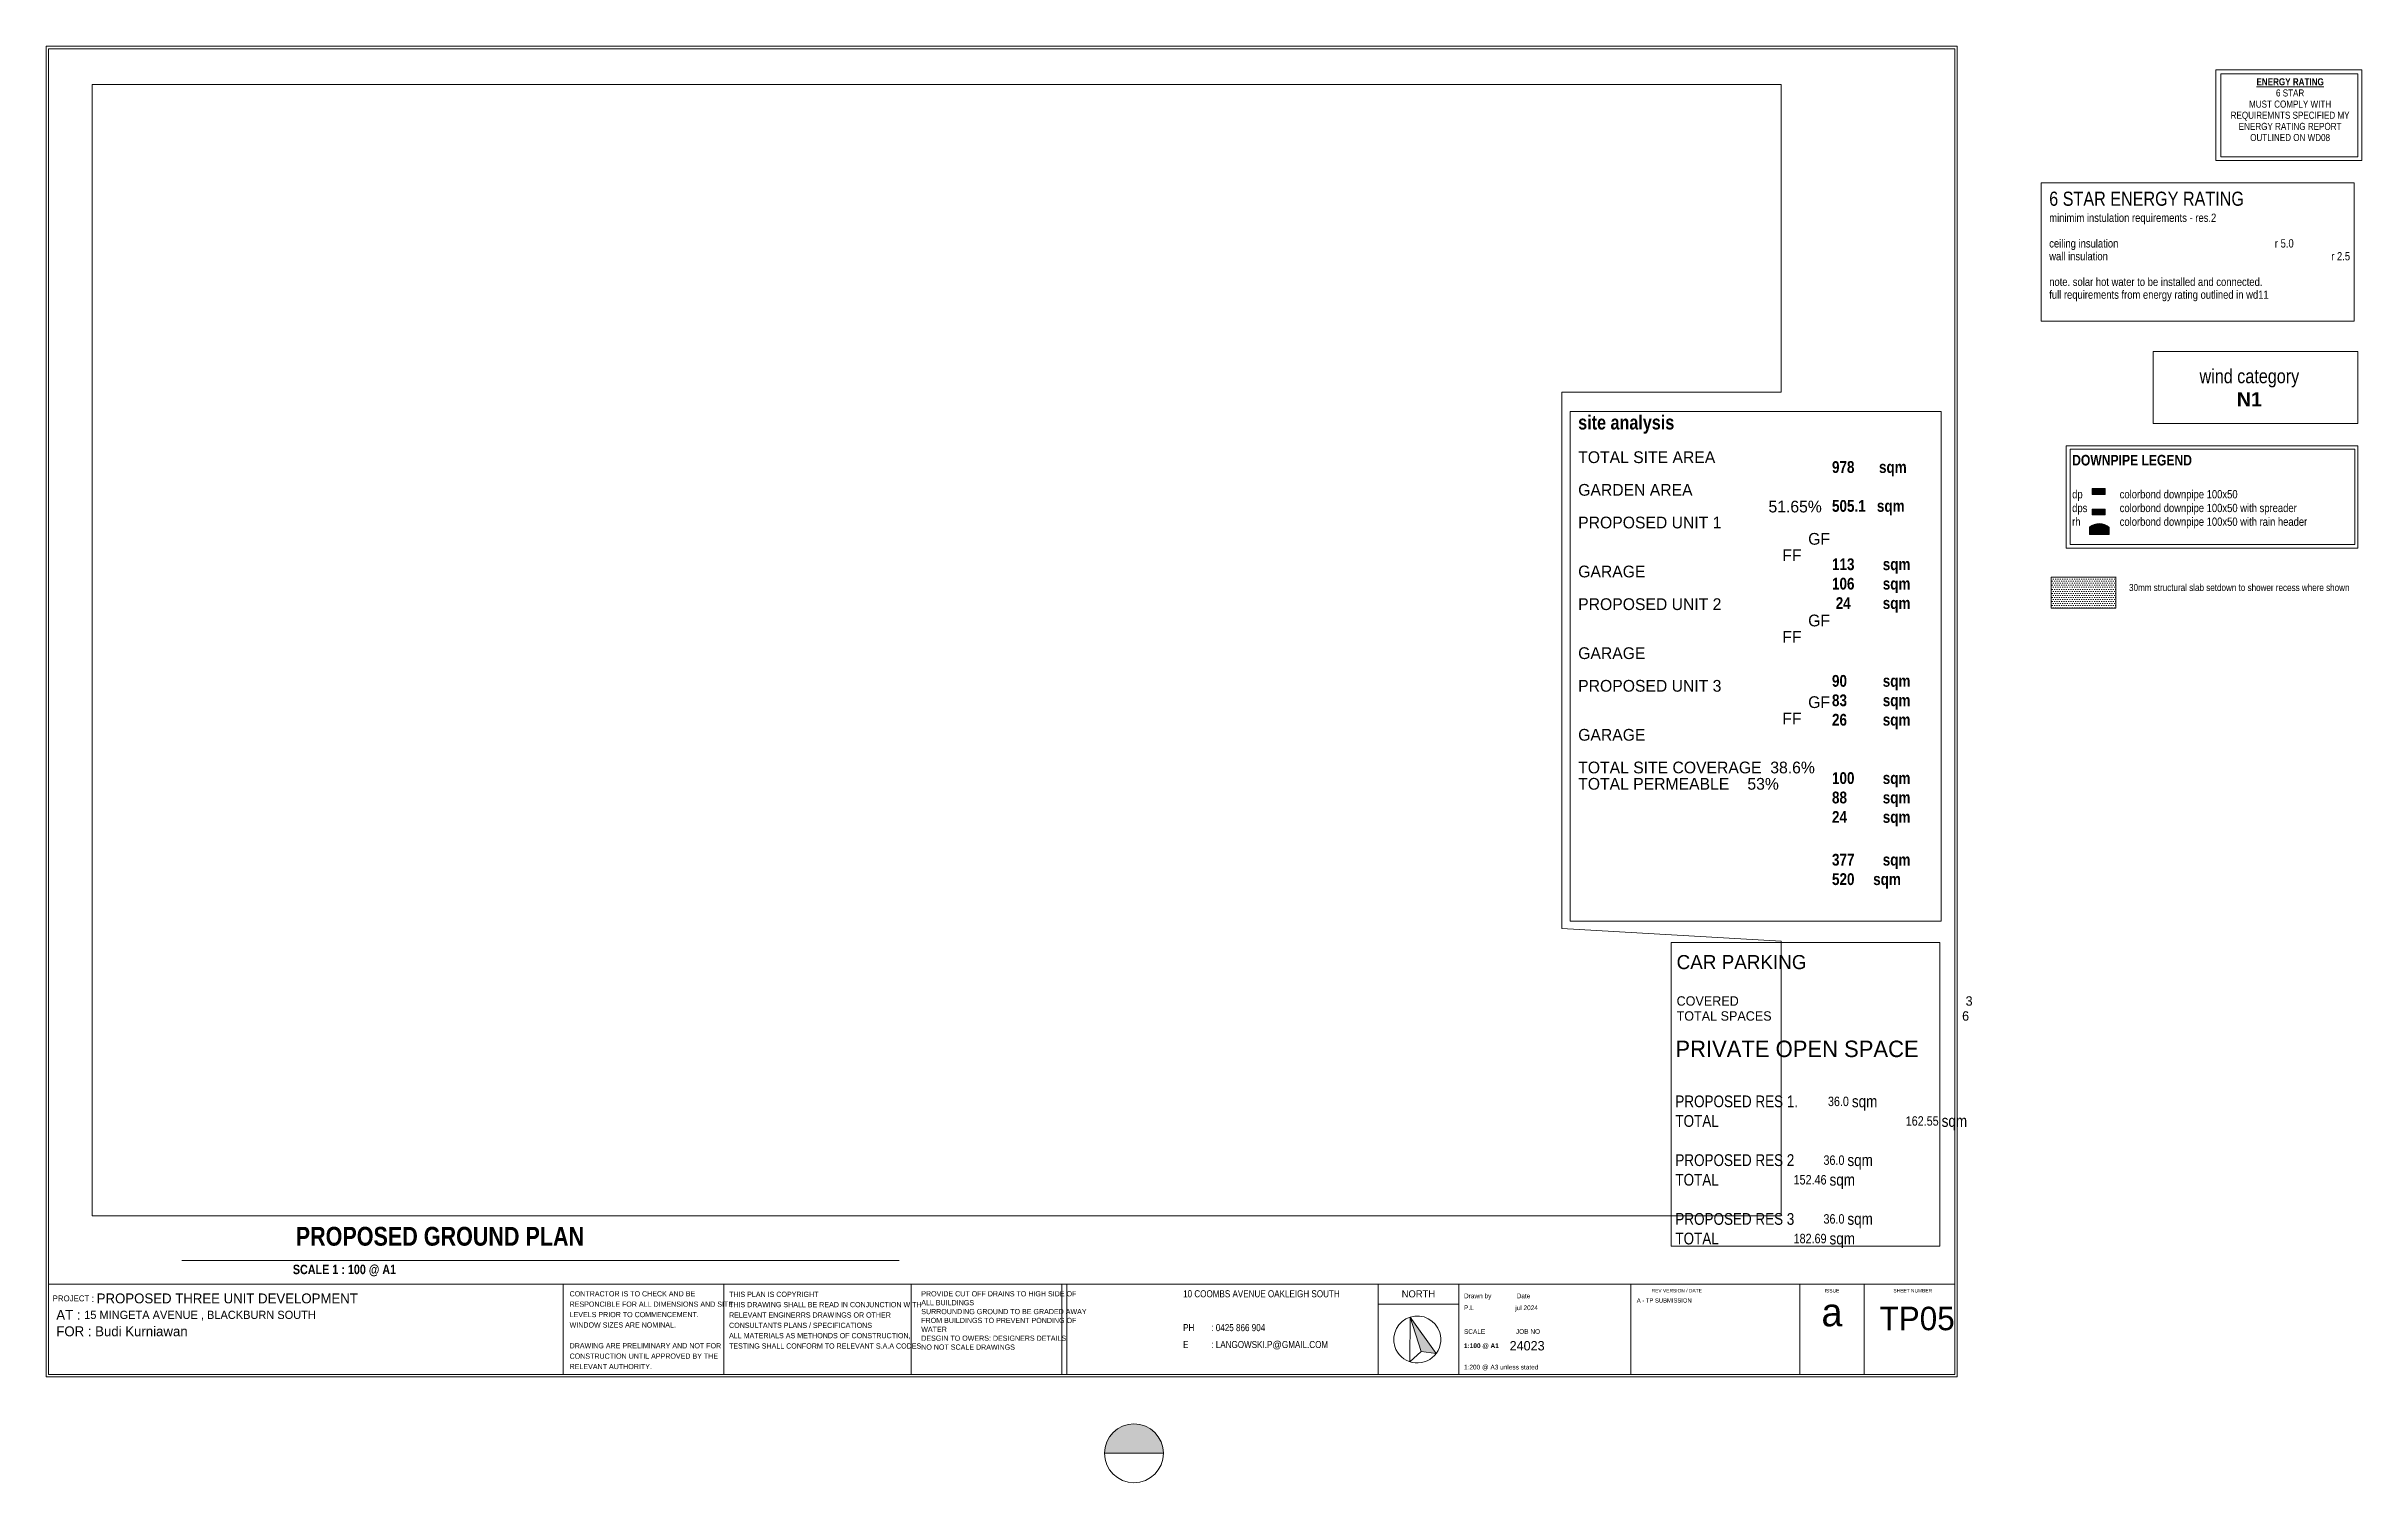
# Paper-space layout 'TP05 GROUND FLOOR PLAN' of a CAD drawing. Header units: millimetres. Extents: x -2156 to 999, y -881 to 580.
# Drawn here: x 14 to 999, y -31 to 580 of the extents above; entities outside this region: 1.
import ezdxf
from ezdxf.xclip import XClip

# ---------------------------------------------------------------- set-up
doc = ezdxf.new("R2010")
doc.units = ezdxf.units.MM
doc.header["$MEASUREMENT"] = 0
doc.header["$XCLIPFRAME"] = 0
doc.linetypes.add('Wipeout_Contour', pattern=[1000, 0, -1000])
for name, color, linetype, lineweight, true_color in [('2D Drafting - General_Pen_No__1', 7, 'Continuous', 0, 0x2a2a2a), ('2D Drafting - General_Pen_No__2', 7, 'Continuous', 0, 0x353535), ('2D Drafting - General_Pen_No__21', 7, 'Continuous', 0, 0x4b120a), ('2D Drafting - General_Pen_No__61', 7, 'Continuous', 0, 0x405500), ('2D Drafting - Hotspot_Pen_No__1', 7, 'Continuous', 0, 0x2a2a2a), ('2D Drafting - Hotspot_Pen_No__2', 7, 'Continuous', 0, 0x353535), ('Annotation - Structure_Pen_No__1', 7, 'Continuous', 0, 0x2a2a2a), ('Annotation - Structure_Pen_No__21', 7, 'Continuous', 0, 0x4b120a), ('Annotation - Text_Pen_No__1', 7, 'Continuous', 0, 0x2a2a2a), ('Annotation - Text_Pen_No__21', 7, 'Continuous', 0, 0x4b120a), ('Annotation - Text_Pen_No__41', 7, 'Continuous', 0, 0x554000), ('Drawing & Figure_Pen_No__1', 7, 'Continuous', 0, 0x2a2a2a), ('Drawing & Figure_Pen_No__20', 7, 'Continuous', 0, 0xf4f4f4), ('Drawing & Figure_Pen_No__65', 7, 'Continuous', 0, 0x80aa00), ('Interior - Furniture _Pen_No__1', 7, 'Continuous', 0, 0x2a2a2a), ('LOGO_1_0_Pen_No__1', 7, 'Continuous', 0, 0x2a2a2a)]:
    doc.layers.add(name, color=color, linetype=linetype, lineweight=lineweight, true_color=true_color)
for name, color, linetype in [('Drawing & Figure', 7, 'Continuous'), ('Interior - Furniture', 7, 'Continuous'), ('LOGO_1_Drawing & Figure', 7, 'Continuous')]:
    doc.layers.add(name, color=color, linetype=linetype)
doc.layers.add('NonPlottable_Drawing & Figure', color=7, linetype='Continuous', plot=False)
doc.styles.add('GENERATED_STYLE_1', font='')
doc.styles.add('GENERATED_STYLE_4', font='')
doc.styles.add('GENERATED_STYLE_5', font='')
doc.styles.add('GENERATED_STYLE_6', font='technic_.ttf')
doc.styles.add('GENERATED_STYLE_7', font='')
doc.styles.add('GENERATED_STYLE_9', font='')
doc.styles.get('GENERATED_STYLE_1').set_extended_font_data('BankGothic Md BT')
doc.styles.get('GENERATED_STYLE_4').set_extended_font_data('Technic')
doc.styles.get('GENERATED_STYLE_5').set_extended_font_data('Century Gothic')
doc.styles.get('GENERATED_STYLE_7').set_extended_font_data('BankGothic Lt BT')
doc.styles.get('GENERATED_STYLE_9').set_extended_font_data('TechnicLite', bold=True)
doc.linetypes.add('Double', pattern='A,0,[1,Ground floor 1.Shx,S=0.02239858914935397,R=0,X=0,Y=-0.00070555555820465],-2.8222222328186,0', length=2.8222222328186)
picture_1 = doc.add_image_def('image1.jpg', size_in_pixel=(2486, 2480))

# ---------------------------------------------------------------- blocks, each defined once
blk = doc.blocks.new('Drawing_1_1', base_point=(448.2637093833055, 9.636089861368418))
at = {"color": 254, "linetype": 'Wipeout_Contour', "lineweight": 0, "ltscale": 1892.885705078778}
blk.add_wipeout([(448.26370938330547, 15), (494.92283823814813, 15), (494.92283823814813, 53.419594050116714), (448.26370938330547, 53.419594050116714)], dxfattribs=at).dxf.layer = 'LOGO_1_Drawing & Figure'
at = {"layer": 'LOGO_1_0_Pen_No__1', "color": 250, "lineweight": 0, "true_color": 0x2a2a2a}
image = blk.add_image(picture_1, insert=(448.2637093833055, 9.636089861368418), size_in_units=(46.659128854842685, 46.54651631537004), dxfattribs=at)
image.set_boundary_path([(-0.5, -0.5), (2485.5, 2479.5)])
blk = doc.blocks.new('Stamp Title 22[1]', base_point=(442.6330824096719, 4.005462887734942))
at = {"layer": 'Drawing & Figure_Pen_No__65', "linetype": 'Continuous', "lineweight": 0, "true_color": 0x202a00}
blk.add_hatch(color=78, dxfattribs=at).paths.add_polyline_path([(489.2922112645145, -18.49453711226506, 0.9999999999999999), (464.2922112645145, -18.49453711226506)])
at = {"layer": 'Drawing & Figure_Pen_No__1', "color": 250, "linetype": 'Continuous', "lineweight": 0, "true_color": 0x2a2a2a}
blk.add_line((489.2922112645145, -18.49453711226506), (464.2922112645145, -18.49453711226506), dxfattribs=at)
for start, end in [(0, 180), (180, 0)]:
    blk.add_arc((476.7922112645145, -18.49453711226506), 12.50000000000001, start, end, dxfattribs=at)
blk = doc.blocks.new('Stamp Title 22[2]', base_point=(-2849.815378960974, -846.3056807339034))
at = {"layer": 'Drawing & Figure_Pen_No__20', "linetype": 'Continuous', "lineweight": 0, "true_color": 0x3d3d3d}
blk.add_hatch(color=250, dxfattribs=at).paths.add_polyline_path([(-2131.157141672139, -868.8056807339033, 0.9999999999999999), (-2156.157141672139, -868.8056807339033)])
at = {"layer": 'Drawing & Figure_Pen_No__1', "color": 250, "linetype": 'Continuous', "lineweight": 0, "true_color": 0x2a2a2a}
blk.add_line((-2131.157141672139, -868.8056807339033), (-2156.157141672139, -868.8056807339033), dxfattribs=at)
for start, end in [(0, 180), (180, 0)]:
    blk.add_arc((-2143.657141672138, -868.8056807339033), 12.49999999999996, start, end, dxfattribs=at)

psp = doc.layouts.new('TP05 GROUND FLOOR PLAN')

# ---------------------------------------------------------------- hatches: boundary and pattern name
at = {"layer": '2D Drafting - General_Pen_No__2', "linetype": 'Continuous', "lineweight": 0, "true_color": 0x0d0d0d}
psp.add_hatch(color=28, dxfattribs=at).paths.add_polyline_path([(884.5116542895652, 380.6381861191745), (890.0152765048971, 380.6381861191745), (890.0152765048971, 383.1399972268404), (884.5116542895652, 383.1399972268404)])
at = {"layer": '2D Drafting - Hotspot_Pen_No__1', "linetype": 'Continuous', "lineweight": 0, "true_color": 0x151515}
psp.add_hatch(color=250, dxfattribs=at).paths.add_polyline_path([(884.4585084036029, 389.3380760564692), (889.9621306189348, 389.3380760564692), (889.9621306189348, 391.8398871641351), (884.4585084036029, 391.8398871641351)])
at = {"layer": '2D Drafting - Hotspot_Pen_No__2', "linetype": 'Continuous', "lineweight": 0, "true_color": 0x1a1a1a}
psp.add_hatch(color=250, dxfattribs=at).paths.add_polyline_path([(883.3695176638446, 375.4467971356846), (883.3695176638446, 372.3888185877025), (891.7673163886161, 372.3888185877025), (891.7673163886161, 375.263052618339, 0.3945756134014138)])
at = {"layer": 'Annotation - Structure_Pen_No__1', "linetype": 'Continuous', "lineweight": 0, "true_color": 0x2a2a2a}
h = psp.add_hatch(dxfattribs=at)
h.set_pattern_fill('Plaster', color=250, style=0, pattern_type=2)
h.set_pattern_definition([(0, (0, 0), (0, 1.73205080756888), [0, -1]), (0, (0.5, 0.866025388240814), (0, 1.73205080756888), [0, -1])])
h.paths.add_polyline_path([(867.0329781265995, 354.20562799091), (894.6330393349318, 354.20562799091), (894.6330393349318, 341.0473068678331), (867.0333402308238, 341.0473068678331)])
at = {"layer": 'Interior - Furniture _Pen_No__1', "linetype": 'Continuous', "lineweight": 0, "true_color": 0x2a2a2a}
psp.add_hatch(color=250, dxfattribs=at).paths.add_polyline_path([(594.3700869848376, 39.45819420681447), (598.9532463981949, 24.76285995009361), (605.3674382786189, 23.93847567211937)])

# ---------------------------------------------------------------- linework, layer by layer
at = {"layer": '2D Drafting - General_Pen_No__2', "color": 250, "linetype": 'Continuous', "lineweight": 0, "true_color": 0x353535, "flags": 128}
psp.add_lwpolyline([(884.5116542895652, 380.6381861191745), (890.0152765048971, 380.6381861191745), (890.0152765048971, 383.1399972268404), (884.5116542895652, 383.1399972268404)], close=True, dxfattribs=at)
at = {"layer": '2D Drafting - General_Pen_No__21', "color": 28, "linetype": 'Continuous', "lineweight": 0, "true_color": 0x4b120a}
for p, q in [((862.7935063404869, 463.0163591811177), (862.7935063404869, 521.9747307134131)), ((862.7935063404869, 521.9747307134131), (995.9883373255523, 521.9747307134131)), ((995.9883373255523, 521.9747307134131), (995.9883373255523, 463.0163591811177)), ((995.9883373255523, 463.0163591811177), (862.7935063404869, 463.0163591811177))]:
    psp.add_line(p, q, dxfattribs=at)
at = {"layer": '2D Drafting - General_Pen_No__61', "color": 68, "linetype": 'Continuous', "lineweight": 0, "true_color": 0x405500}
for p, q in [((999.1831722965364, 570.0000213375208), (937.0593910722924, 570.0000213375208)), ((937.0593910722924, 570.0000213375208), (937.0593910722924, 531.3753012934671)), ((997.5539731867939, 568.273651607093), (939.2210529427585, 568.273651607093)), ((939.2210529427585, 568.273651607093), (939.2210529427585, 532.999819145447)), ((997.5539731867939, 532.999819145447), (997.5539731867939, 568.273651607093)), ((999.1831722965364, 531.3753012934671), (999.1831722965364, 570.0000213375208)), ((939.2210529427585, 532.999819145447), (997.5539731867939, 532.999819145447)), ((937.0593910722924, 531.3753012934671), (999.1831722965364, 531.3753012934671))]:
    psp.add_line(p, q, dxfattribs=at)
at = {"layer": '2D Drafting - Hotspot_Pen_No__2', "color": 250, "linetype": 'Continuous', "lineweight": 0, "true_color": 0x353535, "flags": 128}
psp.add_lwpolyline([(884.4585084036029, 389.3380760564692), (889.9621306189348, 389.3380760564692), (889.9621306189348, 391.8398871641351), (884.4585084036029, 391.8398871641351)], close=True, dxfattribs=at)
psp.add_lwpolyline([(883.3695176638446, 375.4467971356846), (883.3695176638446, 372.3888185877025), (891.7673163886161, 372.3888185877025), (891.7673163886161, 375.263052618339, 0.3945756134014138)], format="xyb", close=True, dxfattribs=at)
at = {"layer": 'Annotation - Structure_Pen_No__21', "color": 28, "linetype": 'Continuous', "lineweight": 0, "true_color": 0x4b120a, "flags": 128}
psp.add_lwpolyline([(867.0329781265995, 354.20562799091), (894.6330393349318, 354.20562799091), (894.6330393349318, 341.0473068678331), (867.0333402308238, 341.0473068678331)], close=True, dxfattribs=at)
at = {"layer": 'Annotation - Text_Pen_No__1', "color": 250, "linetype": 'Continuous', "lineweight": 0, "true_color": 0x2a2a2a}
psp.add_line((107.8520378990225, 15), (36.16046440778808, 15.00000000000006), dxfattribs=at)
at = {"layer": 'Annotation - Text_Pen_No__21', "color": 28, "linetype": 'Continuous', "lineweight": 0, "true_color": 0x4b120a}
for p, q in [((15, 15), (15, 579)), ((15, 579), (826, 579)), ((826, 579), (826, 15)), ((71.60085878538875, 63.56595557939571), (376.8566156734184, 63.56595557939571)), ((233.9771986423126, 53.41959405011672), (233.9771986423126, 15.00000000000001)), ((302.2192439860365, 53.41959405011672), (302.2192439860365, 15.00000000000001)), ((382.0598469571042, 53.41959405011672), (382.0598469571042, 15.022156312176)), ((580.6947626677876, 53.41959405011672), (580.6947626677876, 15.00000000000001)), ((614.9533773121029, 53.41959405011672), (614.9533773121029, 15.00000000000001)), ((688.1874769117622, 53.41959405011671), (688.1874769117622, 15)), ((760.1059957467094, 53.41959405011671), (760.1059957467094, 15)), ((787.4857450593391, 53.41959405011671), (787.4857450593391, 15)), ((614.9533773121029, 44.92054961131003), (580.6947626677876, 44.92054961131))]:
    psp.add_line(p, q, dxfattribs=at)
at = {"layer": 'Annotation - Text_Pen_No__41', "color": 48, "linetype": 'Double', "lineweight": 0, "true_color": 0x554000}
for p, q in [((910.4905097956571, 450.2001268247266), (997.5539731867939, 450.2001268247266)), ((910.4905097956571, 419.6004158420677), (910.4905097956571, 450.2001268247266)), ((997.5539731867939, 450.2001268247266), (997.5539731867939, 419.6004158420677)), ((997.5539731867939, 419.6004158420677), (910.4905097956571, 419.6004158420677))]:
    psp.add_line(p, q, dxfattribs=at)
at = {"layer": 'Annotation - Text_Pen_No__41', "color": 48, "linetype": 'Continuous', "lineweight": 0, "true_color": 0x554000}
for p, q in [((662.4388672915602, 424.5983722994189), (820.2162785139377, 424.5983722994189)), ((662.4388672915602, 207.8731228027776), (662.4388672915602, 424.5983722994189)), ((820.2162785139377, 424.5983722994189), (820.2162785139377, 207.8731228027776)), ((873.4102882539308, 410.0900452718465), (997.5539731867939, 410.0900452718465)), ((873.4102882539308, 366.5323768640152), (873.4102882539308, 410.0900452718465)), ((996.2299937467699, 408.5925339940073), (875.1256577034085, 408.5925339940073)), ((875.1256577034085, 408.5925339940073), (875.1256577034085, 368.1116876844879)), ((996.2299937467699, 368.1116876844879), (996.2299937467699, 408.5925339940073)), ((997.5539731867939, 410.0900452718465), (997.5539731867939, 366.5323768640152)), ((997.5539731867939, 366.5323768640152), (873.4102882539308, 366.5323768640152)), ((875.1256577034085, 368.1116876844879), (996.2299937467699, 368.1116876844879)), ((820.2162785139377, 207.8731228027776), (662.4388672915602, 207.8731228027776)), ((705.3537586769429, 198.7465475151317), (819.639645287317, 198.7465475151317)), ((705.3537586769429, 69.6213720865663), (705.3537586769429, 198.7465475151317)), ((819.639645287317, 198.7465475151317), (819.639645287317, 69.6213720865663)), ((819.639645287317, 69.6213720865663), (705.3537586769429, 69.6213720865663))]:
    psp.add_line(p, q, dxfattribs=at)
at = {"layer": 'Interior - Furniture _Pen_No__1', "color": 250, "linetype": 'Continuous', "lineweight": 0, "true_color": 0x2a2a2a}
for p, q in [((594.3700869848376, 39.45819420681447), (598.9532463981949, 24.76285995009361)), ((605.3674382786189, 23.93847567211937), (594.3700869848376, 39.45819420681447)), ((598.9532463981949, 24.76285995009361), (605.3674382786189, 23.93847567211937))]:
    psp.add_line(p, q, dxfattribs=at)
for start, end in [(17.32158076621691, 197.3215788796257), (197.3215788796257, 17.32158076621691)]:
    psp.add_arc((597.3474315647895, 29.91170676142626), 10.00000000000001, start, end, dxfattribs=at)
at = {"layer": 'NonPlottable_Drawing & Figure', "color": 64, "linetype": 'Continuous', "lineweight": 0, "true_color": 0x80aa00, "flags": 128}
psp.add_lwpolyline([(33.5246669453777, 563.7293162439288), (33.5246669453777, 82.44607271467474), (752.182904234213, 82.44607271467474), (752.182904234213, 199.4078588853709), (658.8311550931306, 204.6998577407087), (658.8311550931306, 432.8997695717869), (752.182904234213, 432.8997695717869), (752.182904234213, 563.7293162439288)], close=True, dxfattribs=at)

# ---------------------------------------------------------------- block references
at = {"layer": 'Drawing & Figure', "color": 64, "linetype": 'Continuous', "lineweight": 0, "true_color": 0x80aa00}
ref = psp.add_blockref('Drawing_1_1', (448.2637093833055, 9.636089861368418), dxfattribs=at)
XClip(ref).set_block_clipping_path([(448.2637093833055, 15), (494.9228382381481, 53.41959405011671)])
at = {"layer": 'Drawing & Figure_Pen_No__1', "color": 250, "lineweight": 0, "true_color": 0x2a2a2a}
for name, p in [('Stamp Title 22[1]', (442.6330824096719, 4.005462887734942)), ('Stamp Title 22[2]', (-2849.815378960974, -846.3056807339034))]:
    psp.add_blockref(name, p, dxfattribs=at)

# ---------------------------------------------------------------- texts
at = {"layer": '2D Drafting - General_Pen_No__1', "color": 250, "linetype": 'Continuous', "lineweight": 0, "true_color": 0x2a2a2a, "insert": (866.2265209947077, 518.1696995244847), "char_height": 6, "attachment_point": 1, "line_spacing_factor": 0.9342974909040155, "style": 'GENERATED_STYLE_4'}
psp.add_mtext('\\A1;{\\pql;\\fTechnic|b0|i0|c2|p2;6 STAR ENERGY RATING\\P\\pql;\\fTechnic|b0|i0|c2|p2;\\H0.583333x;minimim instulation requirements - res.2 \\P\\pql;\\fTechnic|b0|i0|c2|p2;\\P\\pql;\\fTechnic|b0|i0|c2|p2;ceiling insulation^I^I^Ir 5.0\\P\\pql;\\fTechnic|b0|i0|c2|p2;wall insulation^I^I^I^Ir 2.5\\P\\pql;\\fTechnic|b0|i0|c2|p2;\\P\\pql;\\fTechnic|b0|i0|c2|p2;note. solar hot water to be installed and connected.\\P\\pql;\\fTechnic|b0|i0|c2|p2;full requirements from energy rating outlined in wd\\fTechnic|b0|i0|c2|p2;11}', dxfattribs=at)
at = {"layer": '2D Drafting - General_Pen_No__1', "color": 250, "linetype": 'Continuous', "lineweight": 0, "true_color": 0x2a2a2a, "insert": (875.9904362418625, 406.2113848171827), "char_height": 4.500000000000008, "attachment_point": 1, "style": 'GENERATED_STYLE_6'}
psp.add_mtext('\\A1;{\\pql;\\fTechnic|b1|i0|c2|p2;DOWNPIPE LEGEND\\P\\pql;\\fTechnic|b0|i0|c2|p2;\\P\\pql;\\fTechnic|b0|i0|c2|p2;\\H0.777778x;dp ^I  colorbond downpipe 100x50 \\P\\pql;\\fTechnic|b0|i0|c2|p2;dps^I  colorbond downpipe 100x50 with spreader \\P\\pql;\\fTechnic|b0|i0|c2|p2;rh^I  colorbond downpipe 100x50 with rain header\\P\\pql;\\fTechnic|b0|i0|c2|p2;}', dxfattribs=at)
at = {"layer": '2D Drafting - General_Pen_No__1', "color": 250, "linetype": 'Continuous', "lineweight": 0, "true_color": 0x2a2a2a}
for s, insert, char_height, width, attachment_point, style in [('\\A1;{\\pql;\\fTechnic|b0|i0|c2|p2;30mm structural slab setdown to shower recess where shown\\P\\pql;\\fTechnic|b0|i0|c2|p2;}', (900.1945713943086, 351.2822400870089), 3, 100.1299521077247, 1, 'GENERATED_STYLE_4'), ('\\A1;{\\pqc;\\fBankGothic Lt BT|b0|i0|c0|p34;TP0\\fBankGothic Lt BT|b0|i0|c0|p34;5}', (810.0251035557317, 43.85750142921822), 9.999999999999998, 39.51425494066086, 2, 'GENERATED_STYLE_7')]:
    psp.add_mtext(s, dxfattribs=dict(at, insert=insert, char_height=char_height, width=width, attachment_point=attachment_point, style=style))
at = {"layer": 'Annotation - Structure_Pen_No__1', "color": 250, "linetype": 'Continuous', "lineweight": 0, "true_color": 0x2a2a2a, "insert": (968.7268721093659, 566.4130729719366), "char_height": 3, "width": 52.6242538142947, "attachment_point": 2, "line_spacing_factor": 0.9486110460486251, "style": 'GENERATED_STYLE_6'}
psp.add_mtext('\\A1;{\\pqc;\\fTechnic|b1|i0|c2|p2;\\L\\LENERGY RATING \\P\\pqc;\\fTechnic|b0|i0|c2|p2;\\l\\l6 STAR\\P\\pqc;\\fTechnic|b0|i0|c2|p2;MUST COMPLY WITH REQUIREMNTS SPECIFIED MY ENERGY RATING REPORT OUTLINED ON WD08}', dxfattribs=at)
at = {"layer": 'Annotation - Text_Pen_No__1', "color": 250, "linetype": 'Continuous', "lineweight": 0, "true_color": 0x2a2a2a}
for s, insert, char_height, attachment_point, line_spacing_factor, style in [('\\A1;{\\pqc;\\fTechnic|b0|i0|c2|p2;wind category\\P\\pqc;\\fSwis721 BT|b1|i0|c0|p34;N1}', (951.3911703141542, 442.7041231973771), 6, 2, 0.9826890756302522, 'GENERATED_STYLE_4'), ('\\A1;{\\pql;\\fTechnicLite|b1|i0|c2|p2;978   ^Isqm\\P\\pql;\\fTechnicLite|b1|i0|c2|p2;\\P\\pql;\\fTechnicLite|b1|i0|c2|p2;505.1   sqm\\P\\pql;\\fTechnicLite|b1|i0|c2|p2;\\P\\pql;\\fTechnicLite|b1|i0|c2|p2;\\P\\pql;\\fTechnicLite|b1|i0|c2|p2;113   ^I sqm\\P\\pql;\\fTechnicLite|b1|i0|c2|p2;106   ^I sqm\\P\\pql;\\fTechnicLite|b1|i0|c2|p2; 24   ^I sqm\\P\\pql;\\fTechnicLite|b1|i0|c2|p2;\\P\\pql;\\fTechnicLite|b1|i0|c2|p2;\\P\\pql;\\fTechnicLite|b1|i0|c2|p2;\\P\\pql;\\fTechnicLite|b1|i0|c2|p2;90    ^I sqm\\P\\pql;\\fTechnicLite|b1|i0|c2|p2;83    ^I sqm\\P\\pql;\\fTechnicLite|b1|i0|c2|p2;26    ^I sqm\\P\\pql;\\fTechnicLite|b1|i0|c2|p2;\\P\\pql;\\fTechnicLite|b1|i0|c2|p2;\\P\\pql;\\fTechnicLite|b1|i0|c2|p2;100   ^I sqm\\P\\pql;\\fTechnicLite|b1|i0|c2|p2;88   ^I sqm\\P\\pql;\\fTechnicLite|b1|i0|c2|p2;2\\fTechnicLite|b1|i0|c2|p2;4\\fTechnicLite|b1|i0|c2|p2;   ^I sqm\\P\\pql;\\fTechnicLite|b1|i0|c2|p2;\\H0.600000x;\\P\\pql;\\fTechnicLite|b1|i0|c2|p2;\\P\\pql;\\fTechnicLite|b1|i0|c2|p2;\\H1.666667x;377   ^I sqm\\P\\pql;\\fTechnicLite|b1|i0|c2|p2;520     sqm}', (773.7995485388223, 403.535946875339), 5.000000000000006, 1, 0.992075959338418, 'GENERATED_STYLE_9'), ('\\A1;{\\pql;\\fCentury Gothic|b0|i0|c0|p34;CAR PARKING\\P\\pql;\\fTechnic|b0|i0|c2|p2;\\H0.833333x;\\P\\pql;\\fCentury Gothic|b0|i0|c0|p34;\\H0.800000x;COVERED^I^I^I ^I^I \\fCentury Gothic|b0|i0|c0|p34;3\\P\\pql;\\fCentury Gothic|b0|i0|c0|p34;TOTAL SPACES^I^I^I^I \\fCentury Gothic|b0|i0|c0|p34;6\\fCentury Gothic|b0|i0|c0|p34;^I}', (707.6788688325155, 193.446218336946), 5.999999999999998, 1, 0.9564104024450162, 'GENERATED_STYLE_5'), ('\\A1;{\\pql;\\pt45.019;\\fBankGothic Md BT|b0|i0|c0|p34;Drawn by              Date\\P\\pql;\\pt45.019;\\fBankGothic Md BT|b0|i0|c0|p34;P.L                       \\fBankGothic Md BT|b0|i0|c0|p34;jul\\fBankGothic Md BT|b0|i0|c0|p34; 202\\fBankGothic Md BT|b0|i0|c0|p34;4\\P\\pql;\\pt45.019;\\fBankGothic Md BT|b1|i0|c0|p34;\\c6974058;\\P\\pql;\\pt45.019;\\fBankGothic Md BT|b0|i0|c0|p34;\\c2763306;SCALE                 JOB NO\\P\\pql;\\pt45.019;\\fBankGothic Md BT|b1|i0|c0|p34;\\c6974058;1:100 @ A1      \\fBankGothic Md BT|b0|i0|c0|p34;\\H2.000000x;2\\fBankGothic Md BT|b0|i0|c0|p34;4\\fBankGothic Md BT|b0|i0|c0|p34;0\\fBankGothic Md BT|b0|i0|c0|p34;23\\fBankGothic Md BT|b1|i0|c0|p34; \\P\\pql;\\pt45.019;\\fBankGothic Md BT|b0|i0|c0|p34;\\c2763306;\\H0.500000x;1:200 @ A3 unless stated}', (617.2134544176869, 49.44941611026101), 2.000000000000001, 1, 1.513783903503244, 'GENERATED_STYLE_1'), ('\\A1;{\\pqc;\\fBankGothic Md BT|b0|i0|c0|p34;ISSUE\\P\\pqc;\\fBankGothic Md BT|b0|i0|c0|p34;\\H8.000000x;a}', (773.7958704030242, 51.40982874536679), 1.5, 2, 1.553706293706293, 'GENERATED_STYLE_1')]:
    psp.add_mtext(s, dxfattribs=dict(at, insert=insert, char_height=char_height, attachment_point=attachment_point, line_spacing_factor=line_spacing_factor, style=style))
at = {"layer": 'Annotation - Text_Pen_No__1', "color": 250, "linetype": 'Continuous', "lineweight": 0, "true_color": 0x2a2a2a, "attachment_point": 1}
for s, insert, char_height, width, line_spacing_factor, style in [('\\A1;{\\pql;\\fTechnic|b1|i0|c2|p2;site analysis\\P\\pql;\\fTechnic|b0|i0|c2|p2;\\H0.833333x;\\P\\pql;\\fCentury Gothic|b0|i0|c0|p34;TOTAL SITE AREA^I^I\\P\\pql;\\fTechnicLite|b0|i0|c2|p2;\\P\\pql;\\fCentury Gothic|b0|i0|c0|p34;GARDEN AREA\\P\\pql;\\fTechnicLite|b0|i0|c2|p2;\\P\\pql;\\fCentury Gothic|b0|i0|c0|p34;PROPOSED UNIT 1\\P\\pql;\\fCentury Gothic|b0|i0|c0|p34; ^I^I^I^I GF            \\P\\pql;\\fCentury Gothic|b0|i0|c0|p34;^I^I^I        FF\\P\\pql;\\fCentury Gothic|b0|i0|c0|p34;GARAGE  \\P\\pql;\\fCentury Gothic|b0|i0|c0|p34;               \\P\\pql;\\fCentury Gothic|b0|i0|c0|p34;PROPOSED UNIT 2\\P\\pql;\\fCentury Gothic|b0|i0|c0|p34; ^I^I^I^I GF            \\P\\pql;\\fCentury Gothic|b0|i0|c0|p34;^I^I^I        FF^I    ^I   \\P\\pql;\\fCentury Gothic|b0|i0|c0|p34;GARAGE\\P\\pql;\\fCentury Gothic|b0|i0|c0|p34;              \\P\\pql;\\fCentury Gothic|b0|i0|c0|p34;PROPOSED UNIT \\fCentury Gothic|b0|i0|c0|p34;3\\P\\pql;\\fCentury Gothic|b0|i0|c0|p34; ^I^I^I^I GF            \\P\\pql;\\fCentury Gothic|b0|i0|c0|p34;^I^I^I        FF^I    ^I   \\P\\pql;\\fCentury Gothic|b0|i0|c0|p34;GARAGE\\P\\pql;\\fCentury Gothic|b0|i0|c0|p34;                                     \\P\\pql;\\fCentury Gothic|b0|i0|c0|p34;TOTAL SITE COVERAGE  38.6%\\P\\pql;\\fCentury Gothic|b0|i0|c0|p34;TOTAL PERMEABLE^I53%^I^I        ^I^I^I}', (665.8089537072898, 423.0101370053013), 6, 103.7230835752101, 0.8334827600052117, 'GENERATED_STYLE_6'), ('\\A1;{\\pql;\\fTechnic|b0|i0|c2|p2;CONTRACTOR IS TO CHECK AND BE RESPONCIBLE FOR ALL DIMENSIONS AND SITE LEVELS PRIOR TO COMMENCEMENT. \\P\\pql;\\fTechnic|b0|i0|c2|p2;WINDOW SIZES ARE NOMINAL.\\P\\pql;\\fTechnic|b0|i0|c2|p2;\\P\\pql;\\fTechnic|b0|i0|c2|p2;DRAWING ARE PRELIMINARY AND NOT FOR CONSTRUCTION UNTIL APPROVED BY THE RELEVANT AUTHORITY.}', (236.6635817791576, 50.46154086353788), 2.2, 61.83297432915374, 1.205425416618136, 'GENERATED_STYLE_4'), ('\\A1;{\\pql;\\fTechnic|b0|i0|c2|p2;THIS PLAN IS COPYRIGHT\\P\\pql;\\fTechnic|b0|i0|c2|p2;THIS DRAWING SHALL BE READ IN CONJUNCTION WITH RELEVANT ENGINERRS DRAWINGS OR OTHER CONSULTANTS PLANS / SPECIFICATIONS \\P\\pql;\\fTechnic|b0|i0|c2|p2;ALL MATERIALS AS METHONDS OF CONSTRUCTION, TESTING SHALL CONFORM TO RELEVANT S.A.A CODES}', (304.5086209867674, 50.23825258932791), 2.2, 75.92844948718519, 1.198849992044668, 'GENERATED_STYLE_4')]:
    psp.add_mtext(s, dxfattribs=dict(at, insert=insert, char_height=char_height, width=width, line_spacing_factor=line_spacing_factor, style=style))
at = {"layer": 'Annotation - Text_Pen_No__1', "color": 250, "linetype": 'Continuous', "lineweight": 0, "true_color": 0x2a2a2a}
for s, insert, char_height, attachment_point, style in [('\\A1;{\\pql;\\fCentury Gothic|b0|i0|c0|p34;51.65\\fCentury Gothic|b0|i0|c0|p34;%^I\\fTechnicLite|b1|i0|c2|p2;    }', (746.7840159898013, 386.7229723042055), 4.999999999999997, 1, 'GENERATED_STYLE_5'), ('\\A1;{\\pql;\\fCentury Gothic|b0|i0|c0|p34;PRIVATE OPEN SPACE\\P\\pql;\\fCentury Gothic|b0|i0|c0|p34;\\P\\pql;\\fTechnic|b0|i0|c2|p2;\\H0.714286x;PROPOSED RES 1.\\fTechnic|b0|i0|c2|p2;\\H0.800000x;^I       36.0 \\fTechnic|b0|i0|c2|p2;\\H1.250000x;sqm\\P\\pql;\\fTechnic|b0|i0|c2|p2;TOTAL ^I^I^I        \\fTechnic|b0|i0|c2|p2;\\H0.800000x; 162.55 \\fTechnic|b0|i0|c2|p2;\\H1.250000x;sqm\\P\\pql;\\fTechnicLite|b0|i0|c2|p2;\\P\\pql;\\fTechnic|b0|i0|c2|p2;PROPOSED RES 2       \\fTechnic|b0|i0|c2|p2;\\H0.800000x; 36.0 \\fTechnic|b0|i0|c2|p2;\\H1.250000x;sqm\\P\\pql;\\fTechnic|b0|i0|c2|p2;TOTAL                    \\fTechnic|b0|i0|c2|p2;\\H0.800000x;1\\fTechnic|b0|i0|c2|p2;52\\fTechnic|b0|i0|c2|p2;.\\fTechnic|b0|i0|c2|p2;46\\fTechnic|b0|i0|c2|p2; \\fTechnic|b0|i0|c2|p2;\\H1.250000x;sqm\\P\\pql;\\fTechnicLite|b1|i0|c2|p2;\\P\\pql;\\fTechnic|b0|i0|c2|p2;PROPOSED RES 3       \\fTechnic|b0|i0|c2|p2;\\H0.800000x; 36.0 \\fTechnic|b0|i0|c2|p2;\\H1.250000x;sqm\\P\\pql;\\fTechnic|b0|i0|c2|p2;TOTAL                    \\fTechnic|b0|i0|c2|p2;\\H0.800000x;182.69 \\fTechnic|b0|i0|c2|p2;\\H1.250000x;sqm\\P\\pql;\\fTechnicLite|b1|i0|c2|p2;}', (707.1575801438516, 157.0456212301517), 7.000000000000005, 1, 'GENERATED_STYLE_5'), ('\\A1;{\\pql;\\fTechnic|b1|i0|c2|p2;PROPOSED GROUND PLAN}', (120.1303355272156, 77.82761886539974), 7.999999999999996, 1, 'GENERATED_STYLE_6'), ('\\A1;{\\pql;\\fTechnic|b1|i0|c2|p2;SCALE 1 : \\fTechnic|b1|i0|c2|p2;1\\fTechnic|b1|i0|c2|p2;00 @ A1}', (118.8958009677601, 61.71255264337495), 4, 1, 'GENERATED_STYLE_6'), ('\\A1;{\\pql;\\fBankGothic Md BT|b0|i0|c0|p34;PROJECT \\fBankGothic Md BT|b0|i0|c0|p34;\\H1.200000x;: \\fBankGothic Md BT|b0|i0|c0|p34;\\H1.400000x;PROPOSED THREE UNIT DEVELOPMENT \\P\\pql;\\fBankGothic Md BT|b0|i0|c0|p34; AT : \\fBankGothic Md BT|b0|i0|c0|p34;\\H0.833333x;15 MINGETA AVENUE , BLACKBURN SOUTH \\P\\pqj;\\fBankGothic Md BT|b0|i0|c0|p34;\\H1.200000x; FOR : Budi Kurniawan\\fArial Narrow|b1|i0|c0|p34; \\P\\pql;\\fBankGothic Md BT|b0|i0|c0|p34;}', (16.69585476680512, 49.4946964200626), 2.5, 1, 'GENERATED_STYLE_1'), ('\\A1;{\\pqc;\\fBankGothic Md BT|b0|i0|c0|p34;NORTH}', (597.8240699899452, 50.8299638286792), 3, 2, 'GENERATED_STYLE_1'), ('\\A1;{\\pqc;\\fBankGothic Md BT|b0|i0|c0|p34;REV VERSION / DATE \\P\\pqc;\\fBankGothic Md BT|b0|i0|c0|p34;\\H8.000000x;}', (707.7500603983691, 51.4418112548352), 1.500000000000001, 2, 'GENERATED_STYLE_1'), ('\\A1;{\\pqc;\\fBankGothic Md BT|b0|i0|c0|p34;SHEET NUMBER\\P\\pqc;\\fBankGothic Md BT|b0|i0|c0|p34;\\H8.000000x;}', (808.160397839119, 51.4096512548352), 1.5, 2, 'GENERATED_STYLE_1'), ('\\A1;{\\pql;\\pt24.9986;\\fBankGothic Md BT|b0|i0|c0|p34;A - TP SUBMISSION}', (690.7438758136328, 47.42339344734511), 1.8, 1, 'GENERATED_STYLE_1')]:
    psp.add_mtext(s, dxfattribs=dict(at, insert=insert, char_height=char_height, attachment_point=attachment_point, style=style))

# ---------------------------------------------------------------- viewports
at = {"layer": 'NonPlottable_Drawing & Figure', "color": 64, "linetype": 'Continuous', "lineweight": 0, "true_color": 0x80aa00, "view_target_point": (321726.9164550768, 114399.3375213205)}
vp = psp.add_viewport(center=(392.8537855897953, 323.0876944793018), size=(718.6582372888353, 481.283243529254), view_center_point=(0, 0), view_height=48128.3243529254, dxfattribs=at)
vp.dxf.flags = 0x10000  # cut along an outline
vp.dxf.clipping_boundary_handle = psp.add_lwpolyline([(33.5246669453777, 563.7293162439288), (33.5246669453777, 82.44607271467474), (752.182904234213, 82.44607271467474), (752.182904234213, 199.4078588853709), (658.8311550931306, 204.6998577407087), (658.8311550931306, 432.8997695717869), (752.182904234213, 432.8997695717869), (752.182904234213, 563.7293162439288)], format="xyb", close=True, dxfattribs={"invisible": 1}).dxf.handle

# ---------------------------------------------------------------- next in the draw order: linework, layer by layer
at = {"layer": 'Annotation - Text_Pen_No__1', "color": 250, "linetype": 'Continuous', "lineweight": 0, "true_color": 0x2a2a2a, "flags": 128}
psp.add_lwpolyline([(14, 580), (827, 580), (827, 14), (14, 14)], close=True, dxfattribs=at)
at = {"layer": 'Annotation - Text_Pen_No__21', "color": 28, "linetype": 'Continuous', "lineweight": 0, "true_color": 0x4b120a}
for p, q in [((826, 53.41959405011671), (15, 53.41959405011671)), ((446.1584693673755, 53.41959405011672), (446.1584693673755, 15.022156312176)), ((826, 15), (15, 15))]:
    psp.add_line(p, q, dxfattribs=at)

# ---------------------------------------------------------------- next in the draw order: texts
at = {"layer": 'Annotation - Structure_Pen_No__1', "color": 250, "linetype": 'Continuous', "lineweight": 0, "true_color": 0x2a2a2a, "insert": (497.7014660816403, 50.86770354872653), "char_height": 3, "attachment_point": 1, "line_spacing_factor": 1.43955048875061, "style": 'GENERATED_STYLE_4'}
psp.add_mtext('\\A1;{\\pql;\\fTechnic|b0|i0|c2|p2;10 COOMBS AVENUE OAKLEIGH SOUTH\\P\\pql;\\fTechnic|b0|i0|c2|p2;\\P\\pql;\\fTechnic|b0|i0|c2|p2;PH^I: 0425 866 904\\P\\pql;\\fTechnic|b0|i0|c2|p2;E^I: LANGOWSKI.P\\fCentury Gothic|b0|i0|c0|p34;@\\fTechnic|b0|i0|c2|p2;GMAIL.COM}', dxfattribs=at)
at = {"layer": 'Annotation - Text_Pen_No__1', "color": 250, "linetype": 'Continuous', "lineweight": 0, "true_color": 0x2a2a2a, "insert": (386.2831420671944, 50.46154086353788), "char_height": 2.2, "width": 59.23351550121859, "attachment_point": 1, "line_spacing_factor": 1.030763066141387, "style": 'GENERATED_STYLE_4'}
psp.add_mtext('\\A1;{\\pql;\\fTechnic|b0|i0|c2|p2;PROVIDE CUT OFF DRAINS TO HIGH SIDE OF ALL BUILDINGS\\P\\pql;\\fTechnic|b0|i0|c2|p2;SURROUNDING GROUND TO BE GRADED AWAY FROM BUILDINGS TO PREVENT PONDING OF WATER\\P\\pql;\\fTechnic|b0|i0|c2|p2;DESGIN TO OWERS: DESIGNERS DETAILS\\P\\pql;\\fTechnic|b0|i0|c2|p2;NO NOT SCALE DRAWINGS}', dxfattribs=at)

# ---------------------------------------------------------------- next in the draw order: wipeouts: each hides what was drawn before it
at = {"color": 254, "linetype": 'Wipeout_Contour', "lineweight": 0, "ltscale": 1790.072128673723}
psp.add_wipeout([(594.3700869848376, 39.45819420681447), (598.9532463981949, 24.762859950093617), (594.144869400194, 20.43839725956609)], dxfattribs=at).dxf.layer = 'Interior - Furniture'

# ---------------------------------------------------------------- next in the draw order: linework, layer by layer
at = {"layer": 'Interior - Furniture _Pen_No__1', "color": 250, "linetype": 'Continuous', "lineweight": 0, "true_color": 0x2a2a2a}
for p, q in [((594.144869400194, 20.43839725956609), (594.3700869848376, 39.45819420681447)), ((594.3700869848376, 39.45819420681447), (598.9532463981949, 24.76285995009361)), ((598.9532463981949, 24.76285995009361), (594.144869400194, 20.43839725956609))]:
    psp.add_line(p, q, dxfattribs=at)

doc.saveas('drawing.dxf')
